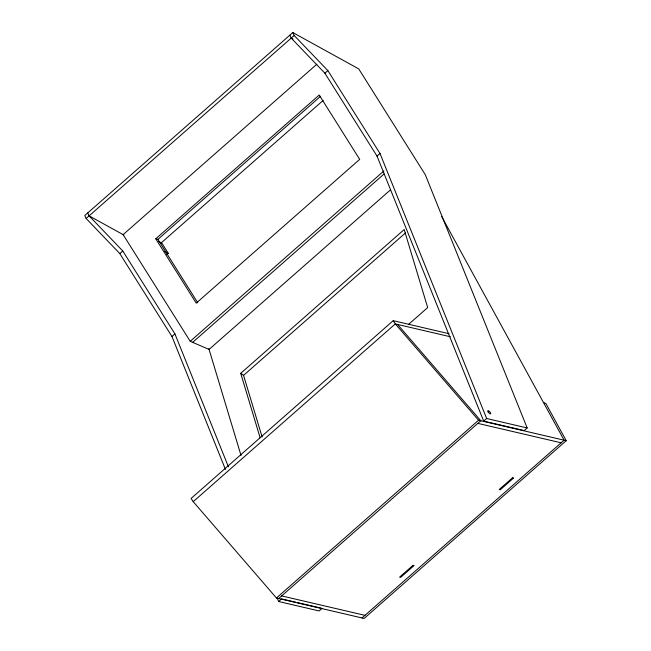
<?xml version="1.0" encoding="UTF-8"?>
<svg xmlns="http://www.w3.org/2000/svg" width="651" height="651" viewBox="0 0 651 651"><rect width="100%" height="100%" fill="white"/><g stroke="black" fill="none" stroke-linecap="round" stroke-linejoin="round"><path stroke-width="0.98" d="M289.825 35.154L291.217 38.1L324.89 73.221L377.027 156.118L483.693 421.132L524.21 430.571L527.18 427.959L425.258 174.647L358.742 68.9L292.82 32.55L84.776 215.546L86.135 218.484L119.817 253.605L171.954 336.502L225.474 469.477M86.135 218.484L294.187 35.488L292.82 32.55M316.834 64.237L123.12 234.62L190.222 341.303L209.069 349.424L390.584 189.775M119.817 253.605L122.787 250.993L89.114 215.863L87.722 212.91M324.89 73.221L327.86 70.609L294.187 35.488M155.752 238.803L319.218 95.022L359.694 159.365L196.228 303.138L155.752 238.803L157.9 239.389L197.831 302.87M157.9 239.389L320.601 96.275M160.691 243.336L323.14 100.449M166.786 254.622L168.275 253.312L161.961 243.279L158.453 241.342M171.954 336.502L174.924 333.89L122.787 250.993M377.027 156.118L380.005 153.506L327.86 70.609M190.222 341.303L383.935 170.912M192.655 342.353L384.082 173.98M260.156 437.871L240.715 373.332L404.181 229.551L427.683 307.573L408.673 324.296M262.133 437.016L243.555 375.367L405.508 232.928M449.06 333.711L393.212 320.674L191.109 498.438L193.201 501.677L276.447 597.992L364.121 618.45L566.224 440.686L545.855 403.482L543.439 402.44M193.201 501.677L395.303 323.913L450.402 336.77M276.447 597.992L478.55 420.229L566.224 440.686M278.701 598.521L480.812 420.758L397.558 324.442M277.098 597.74L278.62 601.508L281.59 598.896L295.424 602.118M483.693 421.132L486.663 418.512L527.18 427.959M322.107 608.343L319.136 610.955L278.62 601.508M362.005 617.954L564.116 440.198L441.72 216.677M477.834 423.378L561.138 442.81M281.68 595.909L364.983 615.341M297.401 602.582L321.114 608.107M164.76 251.376L168.275 253.312M291.184 38.083L292.966 39.068M89.081 215.847L123.812 235.003M240.715 373.332L243.555 375.367M478.55 420.229L395.303 323.913L393.212 320.674M380.005 153.506L486.663 418.512M174.924 333.89L228.452 466.865M208.841 348.643L241.025 455.472M412.986 565.353L399.616 577.12L400.658 577.364L414.028 565.597L412.986 565.353M512.557 477.777L499.179 489.544L500.22 489.788L513.598 478.021L512.557 477.777M488.087 411.798A2.091 0.684 48.7 0 0 490.618 413.841A2.091 0.684 48.7 0 0 489.056 411.115A2.091 0.684 48.7 0 0 488.087 411.798"/></g></svg>
